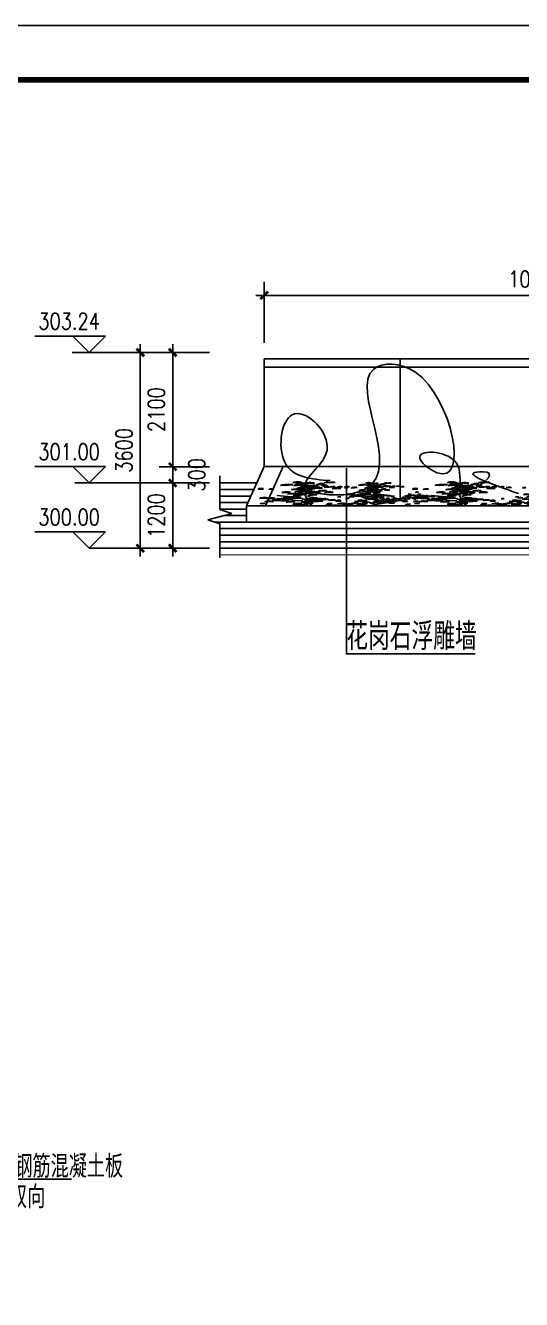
# Model space of a CAD drawing. Extents: x 0 to 11014425, y 0 to 2581013.
# Drawn here: x 10694861 to 10703978, y 2512778 to 2536204 of the extents above; entities that cross this region are included whole.
import ezdxf
from ezdxf.enums import TextEntityAlignment as Align

# ---------------------------------------------------------------- set-up
doc = ezdxf.new("R2010")
doc.units = 0
doc.header["$LTSCALE"] = 4000
doc.header["$MEASUREMENT"] = 0
doc.header["$PDMODE"] = 34
doc.linetypes.add('CONTINOUS', pattern=[0])
doc.linetypes.add('DASH', pattern=[0.35, 0.25, -0.1])
doc.layers.get('0').update_dxf_attribs({"color": 253, "linetype": 'DASH'})
doc.layers.get('DEFPOINTS').update_dxf_attribs({"linetype": 'CONTINUOUS'})
for name, color, linetype in [('1', 2, 'CONTINUOUS'), ('OTHER', 7, 'CONTINUOUS'), ('PUB_DIM', 3, 'CONTINUOUS'), ('PUB_TEXT', 7, 'CONTINUOUS'), ('PUB_TITLE', 4, 'CONTINUOUS'), ('TREE', 64, 'CONTINUOUS')]:
    doc.layers.add(name, color=color, linetype=linetype)
doc.styles.add('_HZTXT', font='txt.shx', dxfattribs={"width": 0.8, "bigfont": 'HZTXT.shx'})
doc.styles.add('DIM_FONT', font='SIMPLEX.shx', dxfattribs={"width": 0.8})
doc.styles.add('FS64F', font='romant.shx', dxfattribs={"width": 0.95, "height": 8, "bigfont": 'hztxt.shx'})
doc.dimstyles.new('DIMN', dxfattribs={"dimtxt": 300, "dimasz": 1, "dimexe": 250, "dimexo": 300, "dimgap": 150, "dimtad": 1, "dimdec": 0, "dimzin": 0, "dimtxsty": 'DIM_FONT', "dimblk": '_DIMX', "dimcen": 0.09, "dimclrt": 7, "dimazin": 3, "dimtfac": 1, "dimtdec": 0, "dimtix": 1, "dimtmove": 0, "dimatfit": 3, "dimtolj": 1, "dimtzin": 0})

# ---------------------------------------------------------------- blocks, each defined once
blk = doc.blocks.new('M_G79')
at = {"color": 3, "linetype": 'CONTINUOUS'}
for p, q in [((-1186, 4132), (-869, 4207)), ((-1072, 3965), (-755, 4040)), ((-716, 3992), (-399, 4067)), ((-222, 3919), (-31, 3964)), ((-43, 4142), (148, 4187)), ((156, 4142), (346, 4187)), ((178, 4140), (368, 4185)), ((-1641, 3610), (-1324, 3685)), ((-1503, 3661), (-1186, 3736)), ((-1157, 3600), (-840, 3675)), ((-1041, 3058), (-724, 3133)), ((-946, 3709), (-629, 3784)), ((-922, 3332), (-605, 3407)), ((-922, 3332), (-605, 3407)), ((-835, 3322), (-518, 3397)), ((-712, 3440), (-395, 3515)), ((-634, 3145), (-317, 3220)), ((-574, 3491), (-257, 3566)), ((-421, 3077), (-104, 3152)), ((-326, 3777), (-136, 3822)), ((-125, 3600), (65, 3645)), ((-93, 3486), (97, 3531)), ((-28, 3281), (162, 3326)), ((178, 3346), (368, 3391)), ((441, 3339), (632, 3384)), ((705, 3331), (895, 3376)), ((979, 3213), (1169, 3258)), ((-2470, 2935), (-2280, 2980)), ((-2463, 3000), (-2272, 3045)), ((-2075, 2913), (-1885, 2958)), ((-1590, 2282), (-1273, 2357)), ((-1245, 2843), (-1055, 2888)), ((-1129, 2896), (-939, 2941)), ((-1116, 2383), (-799, 2458)), ((-1042, 2886), (-852, 2931)), ((-1007, 2768), (-690, 2843)), ((-845, 2640), (-528, 2715)), ((-800, 2683), (-610, 2728)), ((-778, 2681), (-588, 2726)), ((-777, 2456), (-460, 2531)), ((-742, 2809), (-552, 2854)), ((-711, 2894), (-520, 2939)), ((-702, 2932), (-385, 3007)), ((-697, 2381), (-380, 2456)), ((-486, 2291), (-169, 2366)), ((-259, 2552), (58, 2627)), ((-24, 2284), (293, 2359)), ((257, 3024), (574, 3099)), ((-1379, 1994), (-1062, 2069)), ((-1195, 1665), (-878, 1740)), ((-1050, 1979), (-733, 2054)), ((-997, 1863), (-680, 1938)), ((-748, 2122), (-431, 2197)), ((-629, 1800), (-312, 1875)), ((1860, 1814), (2050, 1859)), ((-2413, 1227), (-2096, 1302)), ((-2156, 1154), (-1839, 1229)), ((-1953, 801), (-1636, 876)), ((-1822, 985), (-1505, 1060)), ((-1682, 1057), (-1365, 1132)), ((-1537, 1372), (-1220, 1447)), ((-1513, 994), (-1195, 1069)), ((-1227, 1183), (-910, 1258)), ((-760, 1021), (-443, 1096)), ((-661, 922), (-344, 997)), ((-607, 1202), (-290, 1277)), ((-573, 714), (-256, 789)), ((-385, 1023), (-68, 1098)), ((-218, 939), (99, 1014)), ((-86, 973), (104, 1018)), ((-43, 968), (148, 1013)), ((124, 883), (315, 928)), ((187, 854), (378, 899)), ((379, 789), (569, 834)), ((1199, 830), (1389, 875)), ((1347, 769), (1537, 814)), ((1402, 1270), (1592, 1315)), ((1574, 1031), (1764, 1076)), ((1661, 1021), (1851, 1066)), ((1785, 941), (1975, 986)), ((1990, 1205), (2181, 1250)), ((1993, 1227), (2183, 1272)), ((2070, 931), (2260, 976)), ((2179, 919), (2369, 964)), ((2218, 871), (2408, 916)), ((2276, 798), (2466, 843)), ((2443, 912), (2633, 957)), ((2649, 779), (2839, 824)), ((2801, 762), (2991, 807)), ((-3794, 150), (-3603, 195)), ((-2906, 603), (-2715, 648)), ((-2397, 215), (-2207, 260)), ((-2219, 588), (-1902, 663)), ((-1433, 523), (-1116, 598)), ((-1191, 121), (-874, 196)), ((-1188, 143), (-871, 218)), ((-941, -17), (-624, 58)), ((-886, 484), (-569, 559)), ((-760, 426), (-443, 501)), ((-755, 271), (-438, 346)), ((-750, 513), (-433, 588)), ((-407, 629), (-89, 704)), ((23, -31), (213, 14)), ((71, 206), (261, 251)), ((391, 699), (581, 744)), ((442, 164), (632, 209)), ((517, 244), (707, 289)), ((633, 99), (823, 144)), ((788, 104), (978, 149)), ((826, 56), (1017, 101)), ((935, 242), (1125, 287)), ((1037, 363), (1227, 408)), ((1163, 106), (1353, 151)), ((1349, 196), (1539, 241)), ((1366, 348), (1556, 393)), ((1376, 435), (1566, 480)), ((1649, 317), (1839, 362)), ((1734, 484), (1924, 529)), ((1819, 651), (2009, 696)), ((1898, 377), (2089, 422)), ((1959, 723), (2149, 768)), ((2114, 530), (2304, 575)), ((2252, 581), (2442, 626)), ((2334, 329), (2524, 374)), ((2353, 702), (2544, 747)), ((2353, 305), (2544, 350)), ((2433, 627), (2623, 672)), ((2852, 624), (3042, 669)), ((2944, 63), (3134, 108)), ((3246, 602), (3437, 647)), ((233, -121), (424, -76))]:
    blk.add_line(p, q, dxfattribs=at)
for points in [[(-474, 19), (-535, 70), (-743, 1769), (-503, 2932), (-208, 3406)], [(-615, 740), (-958, 1418), (-1781, 1752)], [(-656, 1561), (-179, 2279)], [(-1607, 740), (-823, 852)], [(1614, 559), (1079, 706)], [(1612, 537), (1876, -65)], [(1854, 135), (2456, 597)]]:
    blk.add_lwpolyline(points, dxfattribs=at)
at = {"color": 3, "linetype": 'CONTINUOUS', "const_width": 22.5}
blk.add_lwpolyline([(1251, 70), (1527, -27)], dxfattribs=at)
at = {"color": 3, "linetype": 'CONTINUOUS'}
for centre, radius in [((-1018, 4158), 157), ((-904, 3991), 157), ((-548, 4017), 157), ((-121, 3935), 94.1), ((58, 4157), 94.1), ((257, 4157), 94.1), ((279, 4155), 94.1), ((-1473, 3635), 157), ((-1335, 3686), 157), ((-989, 3625), 157), ((-872, 3083), 157), ((-778, 3734), 157), ((-754, 3357), 157), ((-754, 3357), 157), ((-667, 3347), 157), ((-543, 3466), 157), ((-466, 3171), 157), ((-405, 3517), 157), ((-253, 3103), 157), ((-225, 3792), 94.1), ((-24, 3615), 94.1), ((7, 3502), 94.1), ((73, 3296), 94.1), ((279, 3361), 94.1), ((425, 3050), 157), ((542, 3354), 94.1), ((806, 3347), 94.1), ((1080, 3228), 94.1), ((-2369, 2950), 94.1), ((-2362, 3015), 94.1), ((-1975, 2928), 94.1), ((-1422, 2307), 157), ((-1144, 2858), 94.1), ((-1028, 2911), 94.1), ((-947, 2408), 157), ((-941, 2902), 94.1), ((-839, 2793), 157), ((-676, 2665), 157), ((-699, 2698), 94.1), ((-677, 2696), 94.1), ((-609, 2481), 157), ((-641, 2824), 94.1), ((-610, 2909), 94.1), ((-534, 2958), 157), ((-529, 2406), 157), ((-318, 2317), 157), ((-91, 2578), 157), ((144, 2309), 157), ((-1211, 2019), 157), ((-1027, 1690), 157), ((-882, 2004), 157), ((-829, 1888), 157), ((-580, 2147), 157), ((-461, 1825), 157), ((1961, 1830), 94.1), ((-2245, 1252), 157), ((-1988, 1179), 157), ((-1785, 826), 157), ((-1654, 1010), 157), ((-1514, 1083), 157), ((-1369, 1397), 157), ((-1344, 1020), 157), ((-1059, 1208), 157), ((-592, 1046), 157), ((-492, 947), 157), ((-439, 1228), 157), ((-405, 739), 157), ((-238, 654), 157), ((-217, 1049), 157), ((-50, 964), 157), ((15, 988), 94.1), ((58, 983), 94.1), ((225, 898), 94.1), ((288, 869), 94.1), ((479, 804), 94.1), ((492, 714), 94.1), ((1300, 845), 94.1), ((1448, 785), 94.1), ((1503, 1285), 94.1), ((1675, 1046), 94.1), ((1762, 1036), 94.1), ((1886, 956), 94.1), ((2060, 739), 94.1), ((2091, 1220), 94.1), ((2094, 1242), 94.1), ((2171, 947), 94.1), ((2280, 935), 94.1), ((2319, 886), 94.1), ((2377, 814), 94.1), ((2454, 717), 94.1), ((2544, 927), 94.1), ((2750, 794), 94.1), ((2902, 777), 94.1), ((-3693, 165), 94.1), ((-2805, 618), 94.1), ((-2296, 231), 94.1), ((-2051, 613), 157), ((-1264, 548), 157), ((-1022, 146), 157), ((-1020, 168), 157), ((-773, 8), 157), ((-717, 509), 157), ((-592, 451), 157), ((-587, 296), 157), ((-582, 538), 157), ((124, -16), 94.1), ((172, 221), 94.1), ((542, 180), 94.1), ((617, 260), 94.1), ((734, 114), 94.1), ((889, 119), 94.1), ((927, 71), 94.1), ((1036, 257), 94.1), ((1138, 378), 94.1), ((1264, 122), 94.1), ((1450, 211), 94.1), ((1467, 364), 94.1), ((1477, 451), 94.1), ((1750, 332), 94.1), ((1835, 499), 94.1), ((1919, 666), 94.1), ((1999, 393), 94.1), ((2215, 545), 94.1), ((2353, 596), 94.1), ((2435, 344), 94.1), ((2454, 320), 94.1), ((2534, 642), 94.1), ((2953, 639), 94.1), ((3045, 78), 94.1), ((3347, 618), 94.1), ((334, -106), 94.1)]:
    blk.add_arc(centre, radius, 18.44222, 198.41455, dxfattribs=at)
at = {"width": 0.8, "flags": 9}
for tag in ['XSIZE', 'YSIZE']:
    blk.add_attdef(tag, (0, 0), '', height=0.5, dxfattribs=at)
blk = doc.blocks.new('_DIMX')
blk.add_line((-150, 0), (150, 0))
at = {"const_width": 50}
blk.add_lwpolyline([(-70, -70), (70, 70)], dxfattribs=at)
blk = doc.blocks.new('*D270')
at = {"color": 0, "linetype": 'BYBLOCK'}
for p, q in [((10821317, 2528969), (10820065, 2528969)), ((10820315, 2528968), (10820315, 2525370)), ((10821317, 2525369), (10820065, 2525369))]:
    blk.add_line(p, q, dxfattribs=at)
at = {"layer": 'DEFPOINTS', "color": 0, "linetype": 'BYBLOCK'}
for p in [(10821617, 2528969), (10820315, 2525369), (10821617, 2525369)]:
    blk.add_point(p, dxfattribs=at)
at = {"color": 0, "linetype": 'BYBLOCK'}
for p, rotation in [((10820315, 2528969), 90), ((10820315, 2525369), 270)]:
    blk.add_blockref('_DIMX', p, dxfattribs=dict(at, rotation=rotation))
at = {"color": 7, "linetype": 'BYBLOCK', "insert": (10820015, 2527169), "char_height": 300, "attachment_point": 5, "rotation": 90, "style": 'DIM_FONT'}
blk.add_mtext('\\A1;3600', dxfattribs=at)
blk = doc.blocks.new('*D272')
at = {"color": 0, "linetype": 'BYBLOCK'}
for p, q in [((10822591, 2529149), (10822591, 2530269)), ((10832591, 2529149), (10832591, 2530269)), ((10832590, 2530019), (10822592, 2530019))]:
    blk.add_line(p, q, dxfattribs=at)
at = {"layer": 'DEFPOINTS', "color": 0, "linetype": 'BYBLOCK'}
for p in [(10822591, 2530019), (10822591, 2528849), (10832591, 2528849)]:
    blk.add_point(p, dxfattribs=at)
at = {"color": 0, "linetype": 'BYBLOCK', "rotation": 180}
blk.add_blockref('_DIMX', (10822591, 2530019), dxfattribs=at)
at = {"color": 0, "linetype": 'BYBLOCK'}
blk.add_blockref('_DIMX', (10832591, 2530019), dxfattribs=at)
at = {"color": 7, "linetype": 'BYBLOCK', "insert": (10827591, 2530319), "char_height": 300, "attachment_point": 5, "style": 'DIM_FONT'}
blk.add_mtext('\\A1;10000', dxfattribs=at)
blk = doc.blocks.new('A$C74E62408')
at = {"color": 42}
for p, q in [((1284, 4268), (1601, 4343)), ((2427, 4277), (2618, 4322)), ((2626, 4277), (2816, 4322)), ((2648, 4275), (2838, 4320)), ((829, 3745), (1146, 3820)), ((967, 3796), (1284, 3871)), ((1313, 3736), (1630, 3811)), ((1398, 4101), (1715, 4176)), ((1524, 3844), (1841, 3919)), ((1754, 4128), (2071, 4203)), ((2144, 3912), (2334, 3957)), ((2248, 4055), (2438, 4100)), ((2345, 3736), (2535, 3781)), ((1548, 3467), (1865, 3542)), ((1548, 3467), (1865, 3542)), ((1635, 3457), (1952, 3532)), ((1758, 3576), (2075, 3651)), ((1836, 3281), (2153, 3356)), ((1896, 3627), (2213, 3702)), ((2049, 3213), (2366, 3288)), ((2377, 3622), (2567, 3667)), ((2442, 3416), (2632, 3461)), ((2648, 3482), (2838, 3526)), ((2911, 3474), (3102, 3519)), ((3175, 3467), (3365, 3512)), ((3449, 3348), (3639, 3393)), ((0, 3070), (190, 3115)), ((7, 3136), (197, 3181)), ((394, 3049), (585, 3094)), ((1225, 2978), (1415, 3023)), ((1341, 3032), (1531, 3077)), ((1428, 3022), (1618, 3067)), ((1429, 3194), (1746, 3269)), ((1463, 2903), (1780, 2978)), ((1625, 2775), (1942, 2850)), ((1670, 2819), (1860, 2864)), ((1692, 2816), (1882, 2861)), ((1728, 2944), (1918, 2989)), ((1759, 3029), (1950, 3074)), ((1768, 3068), (2085, 3143)), ((2726, 3160), (3044, 3235)), ((880, 2417), (1197, 2492)), ((1354, 2519), (1671, 2594)), ((1693, 2591), (2010, 2666)), ((1773, 2516), (2090, 2591)), ((1984, 2427), (2301, 2502)), ((2211, 2688), (2528, 2763)), ((2446, 2419), (2763, 2494)), ((1091, 2129), (1408, 2204)), ((1274, 1800), (1591, 1875)), ((1420, 2115), (1737, 2190)), ((1473, 1998), (1790, 2073)), ((1722, 2257), (2039, 2332)), ((1841, 1936), (2158, 2011)), ((4330, 1950), (4520, 1995)), ((57, 1362), (374, 1437)), ((933, 1507), (1250, 1582)), ((1863, 1338), (2180, 1413)), ((3872, 1406), (4062, 1451)), ((4463, 1362), (4653, 1407)), ((314, 1290), (631, 1365)), ((517, 936), (834, 1011)), ((648, 1120), (965, 1195)), ((788, 1193), (1105, 1268)), ((957, 1130), (1274, 1205)), ((1243, 1319), (1560, 1394)), ((1710, 1157), (2027, 1231)), ((1809, 1057), (2126, 1132)), ((2085, 1159), (2402, 1234)), ((2252, 1074), (2569, 1149)), ((2384, 1108), (2574, 1153)), ((2427, 1103), (2618, 1148)), ((2594, 1019), (2785, 1064)), ((2657, 990), (2848, 1035)), ((2849, 924), (3039, 969)), ((3669, 965), (3859, 1010)), ((3817, 905), (4007, 950)), ((4044, 1166), (4234, 1211)), ((4131, 1156), (4321, 1201)), ((4255, 1077), (4445, 1122)), ((4460, 1340), (4651, 1385)), ((4540, 1067), (4730, 1112)), ((4649, 1055), (4839, 1100)), ((4688, 1006), (4878, 1051)), ((4746, 934), (4936, 979)), ((4913, 1048), (5103, 1093)), ((5119, 914), (5309, 959)), ((5271, 898), (5461, 943)), ((251, 723), (568, 798)), ((1037, 658), (1354, 733)), ((1584, 619), (1901, 694)), ((1710, 561), (2027, 636)), ((1715, 406), (2032, 481)), ((1720, 648), (2037, 723)), ((1896, 849), (2213, 924)), ((2063, 765), (2380, 840)), ((2861, 835), (3051, 880)), ((3507, 498), (3697, 543)), ((3836, 484), (4026, 529)), ((3846, 571), (4036, 616)), ((4119, 452), (4309, 497)), ((4204, 619), (4394, 664)), ((4288, 786), (4479, 831)), ((4368, 513), (4559, 558)), ((4429, 859), (4619, 904)), ((4584, 665), (4774, 710)), ((4722, 716), (4912, 761)), ((4804, 464), (4994, 509)), ((4823, 837), (5014, 882)), ((4823, 440), (5014, 485)), ((4903, 762), (5093, 807)), ((5322, 760), (5512, 805)), ((5716, 738), (5907, 783)), ((73, 351), (263, 396)), ((1279, 257), (1596, 331)), ((1282, 278), (1599, 353)), ((1529, 119), (1846, 194)), ((2493, 104), (2683, 149)), ((2541, 341), (2731, 386)), ((2703, 15), (2894, 60)), ((2911, 300), (3102, 345)), ((2986, 380), (3177, 425)), ((3103, 235), (3293, 280)), ((3258, 240), (3448, 284)), ((3296, 191), (3486, 236)), ((3405, 377), (3595, 422)), ((3633, 242), (3823, 287)), ((3819, 331), (4009, 376)), ((5414, 198), (5604, 243))]:
    blk.add_line(p, q, dxfattribs=at)
for points in [[(1996, 155), (1935, 206), (1727, 1904), (1967, 3068), (2262, 3542)], [(1814, 1696), (2291, 2415)], [(1855, 876), (1512, 1553), (689, 1887)], [(863, 876), (1647, 987)], [(4084, 694), (3549, 842)], [(4082, 673), (4346, 70)], [(4324, 271), (4926, 733)]]:
    blk.add_lwpolyline(points, dxfattribs=at)
at = {"color": 42, "const_width": 22.5}
blk.add_lwpolyline([(3721, 206), (3997, 109)], dxfattribs=at)
at = {"color": 42}
for centre, radius in [((1452, 4293), 157), ((1566, 4126), 157), ((1922, 4153), 157), ((2528, 4293), 94.1), ((2727, 4293), 94.1), ((2748, 4290), 94.1), ((997, 3771), 157), ((1135, 3821), 157), ((1481, 3761), 157), ((1692, 3870), 157), ((1927, 3601), 157), ((2065, 3652), 157), ((2245, 3927), 94.1), ((2349, 4070), 94.1), ((2446, 3751), 94.1), ((1598, 3219), 157), ((1716, 3492), 157), ((1716, 3492), 157), ((1803, 3483), 157), ((2004, 3306), 157), ((2217, 3238), 157), ((2477, 3637), 94.1), ((2543, 3431), 94.1), ((2749, 3497), 94.1), ((2895, 3185), 157), ((3012, 3489), 94.1), ((3276, 3482), 94.1), ((3550, 3364), 94.1), ((101, 3086), 94.1), ((108, 3151), 94.1), ((495, 3064), 94.1), ((1325, 2994), 94.1), ((1442, 3047), 94.1), ((1529, 3037), 94.1), ((1631, 2929), 157), ((1794, 2800), 157), ((1771, 2834), 94.1), ((1793, 2831), 94.1), ((1829, 2960), 94.1), ((1860, 3044), 94.1), ((1936, 3093), 157), ((2379, 2713), 157), ((1048, 2442), 157), ((1523, 2544), 157), ((1861, 2617), 157), ((1890, 2283), 157), ((1941, 2542), 157), ((2152, 2452), 157), ((2614, 2445), 157), ((1259, 2154), 157), ((1443, 1825), 157), ((1588, 2140), 157), ((1641, 2024), 157), ((2009, 1961), 157), ((4431, 1965), 94.1), ((225, 1388), 157), ((482, 1315), 157), ((1101, 1533), 157), ((1411, 1344), 157), ((2031, 1363), 157), ((3973, 1421), 94.1), ((4561, 1356), 94.1), ((4564, 1377), 94.1), ((685, 962), 157), ((816, 1146), 157), ((956, 1218), 157), ((1126, 1155), 157), ((1878, 1182), 157), ((1978, 1083), 157), ((2065, 875), 157), ((2232, 790), 157), ((2253, 1184), 157), ((2420, 1100), 157), ((2485, 1123), 94.1), ((2528, 1118), 94.1), ((2695, 1034), 94.1), ((2758, 1005), 94.1), ((2949, 939), 94.1), ((2962, 850), 94.1), ((3770, 981), 94.1), ((3917, 920), 94.1), ((4145, 1181), 94.1), ((4232, 1172), 94.1), ((4356, 1092), 94.1), ((4530, 874), 94.1), ((4641, 1082), 94.1), ((4750, 1070), 94.1), ((4789, 1022), 94.1), ((4847, 949), 94.1), ((4924, 852), 94.1), ((5014, 1063), 94.1), ((5220, 930), 94.1), ((5372, 913), 94.1), ((419, 749), 157), ((1206, 683), 157), ((1752, 645), 157), ((1878, 587), 157), ((1883, 432), 157), ((1888, 674), 157), ((3087, 395), 94.1), ((3506, 393), 94.1), ((3608, 514), 94.1), ((3937, 499), 94.1), ((3947, 586), 94.1), ((4220, 468), 94.1), ((4305, 635), 94.1), ((4389, 801), 94.1), ((4469, 528), 94.1), ((4685, 680), 94.1), ((4823, 731), 94.1), ((4905, 480), 94.1), ((4924, 455), 94.1), ((5004, 777), 94.1), ((5423, 775), 94.1), ((5817, 753), 94.1), ((174, 366), 94.1), ((1448, 282), 157), ((1450, 304), 157), ((1697, 144), 157), ((2594, 119), 94.1), ((2642, 356), 94.1), ((2804, 30), 94.1), ((3012, 315), 94.1), ((3204, 250), 94.1), ((3358, 255), 94.1), ((3397, 206), 94.1), ((3734, 257), 94.1), ((3920, 347), 94.1), ((5515, 214), 94.1)]:
    blk.add_arc(centre, radius, 18.4422, 198.4146, dxfattribs=at)
at = {"color": 42, "width": 0.8, "flags": 9}
for tag in ['YSIZE', 'XSIZE']:
    blk.add_attdef(tag, (2470, 136), '', height=0.5, dxfattribs=at)
blk = doc.blocks.new('*D273')
at = {"color": 0, "linetype": 'BYBLOCK'}
for p, q in [((10821584, 2528969), (10820660, 2528969)), ((10820910, 2528968), (10820910, 2526870)), ((10821584, 2526869), (10820660, 2526869))]:
    blk.add_line(p, q, dxfattribs=at)
at = {"layer": 'DEFPOINTS', "color": 0, "linetype": 'BYBLOCK'}
for p in [(10821884, 2528969), (10820910, 2526869), (10821884, 2526869)]:
    blk.add_point(p, dxfattribs=at)
at = {"color": 0, "linetype": 'BYBLOCK'}
for p, rotation in [((10820910, 2528969), 90), ((10820910, 2526869), 270)]:
    blk.add_blockref('_DIMX', p, dxfattribs=dict(at, rotation=rotation))
at = {"color": 7, "linetype": 'BYBLOCK', "insert": (10820610, 2527919), "char_height": 300, "attachment_point": 5, "rotation": 90, "style": 'DIM_FONT'}
blk.add_mtext('\\A1;2100', dxfattribs=at)
blk = doc.blocks.new('*D274')
at = {"color": 0, "linetype": 'BYBLOCK'}
for p, q in [((10821584, 2526569), (10820660, 2526569)), ((10820910, 2526568), (10820910, 2525370)), ((10821584, 2525369), (10820660, 2525369))]:
    blk.add_line(p, q, dxfattribs=at)
at = {"layer": 'DEFPOINTS', "color": 0, "linetype": 'BYBLOCK'}
for p in [(10821884, 2526569), (10820910, 2525369), (10821884, 2525369)]:
    blk.add_point(p, dxfattribs=at)
at = {"color": 0, "linetype": 'BYBLOCK'}
for p, rotation in [((10820910, 2526569), 90), ((10820910, 2525369), 270)]:
    blk.add_blockref('_DIMX', p, dxfattribs=dict(at, rotation=rotation))
at = {"color": 7, "linetype": 'BYBLOCK', "insert": (10820610, 2525969), "char_height": 300, "attachment_point": 5, "rotation": 90, "style": 'DIM_FONT'}
blk.add_mtext('\\A1;1200', dxfattribs=at)
blk = doc.blocks.new('*D275')
at = {"color": 0, "linetype": 'BYBLOCK'}
for p, q in [((10821584, 2526869), (10820660, 2526869)), ((10820910, 2526870), (10820910, 2526871)), ((10820910, 2526869), (10820910, 2526569)), ((10820910, 2526869), (10820910, 2526569)), ((10821584, 2526569), (10820660, 2526569)), ((10820910, 2526568), (10820910, 2526567))]:
    blk.add_line(p, q, dxfattribs=at)
at = {"layer": 'DEFPOINTS', "color": 0, "linetype": 'BYBLOCK'}
for p in [(10821884, 2526869), (10820910, 2526569), (10821884, 2526569)]:
    blk.add_point(p, dxfattribs=at)
at = {"color": 0, "linetype": 'BYBLOCK'}
for p, rotation in [((10820910, 2526869), 270), ((10820910, 2526569), 90)]:
    blk.add_blockref('_DIMX', p, dxfattribs=dict(at, rotation=rotation))
at = {"color": 7, "linetype": 'BYBLOCK', "insert": (10821352, 2526719), "char_height": 300, "attachment_point": 5, "rotation": 90, "style": 'DIM_FONT'}
blk.add_mtext('\\A1;300', dxfattribs=at)
blk = doc.blocks.new('A$C749A6C3D')
at = {"layer": 'PUB_DIM', "linetype": 'CONTINOUS', "flags": 128}
blk.add_lwpolyline([(4841.9, 3618.1), (6053.6, 3618.1)], dxfattribs=at)
at = {"layer": 'PUB_TEXT', "linetype": 'CONTINOUS', "style": '_HZTXT', "width": 0.8}
for s, height, p in [('厚    钢筋混凝土板', 83.333, (5517.9, 3624)), ('单层双向', 83.33, (5689.8, 3511.8))]:
    blk.add_text(s, height=height, dxfattribs=at).set_placement(p)

msp = doc.modelspace()

# ---------------------------------------------------------------- linework, layer by layer
at = {"layer": '1', "color": 4, "linetype": 'CONTINOUS'}
for p, q in [((10699248.263, 2530072.088), (10719247.87, 2530072.088)), ((10699248.263, 2530072.088), (10699248.263, 2528092.088)), ((10698922.349, 2527372.088), (10699248.263, 2528092.088)), ((10699248.263, 2528092.088), (10699595.85, 2528092.088)), ((10699270.133, 2527372.088), (10699595.85, 2528092.088)), ((10699595.85, 2528092.088), (10719200.938, 2528092.088)), ((10698922.349, 2527072.088), (10698922.349, 2527372.088)), ((10698922.349, 2527372.088), (10719573.783, 2527372.088))]:
    msp.add_line(p, q, dxfattribs=at)
at = {"layer": '1', "color": 2, "linetype": 'CONTINOUS'}
for p, q in [((10699248.263, 2529922.088), (10719247.87, 2529922.088)), ((10698432.065, 2527792.088), (10699112.465, 2527792.088)), ((10698432.065, 2527672.088), (10699058.146, 2527672.088)), ((10698432.065, 2527552.088), (10699003.827, 2527552.088)), ((10698432.065, 2527432.088), (10698949.509, 2527432.088)), ((10698432.065, 2527312.088), (10698922.349, 2527312.088)), ((10698337.779, 2527072.088), (10720045.108, 2527072.088)), ((10698505.398, 2527192.088), (10698922.349, 2527192.088)), ((10698432.065, 2526952.088), (10720139.394, 2526952.088)), ((10698432.065, 2526832.088), (10720139.394, 2526832.088)), ((10698432.065, 2526712.088), (10720139.394, 2526712.088)), ((10698432.065, 2526592.088), (10720139.394, 2526592.088))]:
    msp.add_line(p, q, dxfattribs=at)
at = {"layer": '1', "color": 9, "linetype": 'CONTINOUS'}
msp.add_line((10701748.263, 2530072.088), (10701748.263, 2527522.088), dxfattribs=at)
at = {"layer": '1', "color": 7, "linetype": 'CONTINOUS', "flags": 128}
msp.add_lwpolyline([(10700759.654, 2528061.489), (10700759.654, 2524650.329), (10703124.937, 2524650.329)], dxfattribs=at)
at = {"layer": '1', "color": 255, "linetype": 'CONTINOUS', "const_width": 20, "flags": 128}
msp.add_lwpolyline([(10698432.065, 2526472.088), (10720139.394, 2526472.088)], dxfattribs=at)
at = {"layer": '1', "color": 8, "linetype": 'CONTINOUS'}
msp.add_spline([(10700460.763, 2527835.23), (10699626.55, 2528173.15), (10699806.92, 2529063.004), (10700404.397, 2528398.429), (10700009.837, 2527778.911), (10701125.879, 2527688.799), (10701261.157, 2529885.275), (10702027.732, 2529828.955), (10702422.292, 2527981.662), (10702106.644, 2528274.526), (10702794.306, 2528139.358), (10702918.311, 2527655.007), (10703380.51, 2527970.398), (10703155.047, 2527992.926), (10703921.622, 2527598.687)], degree=3, dxfattribs=at)
at = {"layer": 'OTHER', "linetype": 'CONTINOUS'}
for p, q in [((10698432.065, 2527926.076), (10698432.065, 2527302.088)), ((10698432.065, 2527302.088), (10698652.065, 2527232.088)), ((10698652.065, 2527232.088), (10698212.065, 2527112.088)), ((10698212.065, 2527112.088), (10698432.065, 2527042.088)), ((10698432.065, 2527042.088), (10698432.065, 2526417.749))]:
    msp.add_line(p, q, dxfattribs=at)
at = {"layer": 'PUB_DIM', "color": 3, "linetype": 'CONTINOUS'}
for p, q in [((10695733.033, 2530492.088), (10695034.072, 2530492.088)), ((10696033.033, 2530192.088), (10695733.033, 2530492.088)), ((10695733.033, 2530492.088), (10696333.033, 2530492.088)), ((10696333.033, 2530492.088), (10696033.033, 2530192.088)), ((10696722.01, 2530192.088), (10695720.227, 2530192.088)), ((10695733.033, 2528092.088), (10695034.072, 2528092.088)), ((10696033.033, 2527792.088), (10695733.033, 2528092.088)), ((10695733.033, 2528092.088), (10696333.033, 2528092.088)), ((10696333.033, 2528092.088), (10696033.033, 2527792.088)), ((10697316.779, 2527792.088), (10695771.347, 2527792.088)), ((10695733.033, 2526892.088), (10695034.072, 2526892.088)), ((10696033.033, 2526592.088), (10695733.033, 2526892.088)), ((10695733.033, 2526892.088), (10696333.033, 2526892.088)), ((10696333.033, 2526892.088), (10696033.033, 2526592.088)), ((10696722.01, 2526592.088), (10696033.033, 2526592.088))]:
    msp.add_line(p, q, dxfattribs=at)
at = {"layer": 'PUB_TITLE', "linetype": 'CONTINOUS', "flags": 128}
msp.add_lwpolyline([(10662340.155, 2494204.464), (10662340.155, 2536204.464), (10721740.155, 2536204.464), (10721740.155, 2494204.464)], close=True, dxfattribs=at)
at = {"layer": 'PUB_TITLE', "linetype": 'CONTINOUS', "const_width": 100, "flags": 128}
msp.add_lwpolyline([(10664840.155, 2495204.464), (10720740.155, 2495204.464), (10720740.155, 2535204.464), (10664840.155, 2535204.464)], close=True, dxfattribs=at)

# ---------------------------------------------------------------- block references
at = {"layer": '1', "color": 42, "linetype": 'CONTINOUS', "xscale": 0.5, "yscale": 0.099, "zscale": 0.1}
for p in [(10699135.272, 2527372.619), (10701974.273, 2527372.619)]:
    msp.add_blockref('A$C74E62408', p, dxfattribs=at)
at = {"layer": 'PUB_DIM', "linetype": 'CONTINOUS', "xscale": 5, "yscale": 5, "zscale": 5}
msp.add_blockref('A$C749A6C3D', (10665441.802, 2496897.464), dxfattribs=at)
at = {"layer": 'TREE', "color": 3, "linetype": 'CONTINOUS', "xscale": 0.3, "yscale": 0.072, "zscale": 0.072}
for p in [(10701471.521, 2527488.18), (10704740.913, 2527488.18)]:
    msp.add_blockref('M_G79', p, dxfattribs=at)

# ---------------------------------------------------------------- texts
at = {"layer": 'PUB_DIM', "color": 3, "linetype": 'CONTINOUS', "style": 'DIM_FONT', "width": 0.8}
for s, p in [('303.24', (10695663.096, 2530765.527)), ('301.00', (10695663.096, 2528365.527)), ('300.00', (10695663.096, 2527165.527))]:
    msp.add_text(s, height=300, dxfattribs=at).set_placement(p, align=Align.MIDDLE)
at = {"layer": 'PUB_TEXT', "linetype": 'CONTINUOUS', "style": 'FS64F', "width": 0.8}
msp.add_text('花岗石浮雕墙', height=500, dxfattribs=at).set_placement((10700755.612, 2524720.938))

# ---------------------------------------------------------------- dimensions: what is measured, and where the dimension line sits
at = {"layer": 'PUB_DIM', "color": 3, "linetype": 'CONTINOUS'}
for p1, p2, distance, picture, middle in [((10709248.263, 2530072.088), (10699248.258, 2530072.088), -1169.897, '*D272', (10704248.26, 2531541.985)), ((10698273.75, 2530192.088), (10698273.75, 2526592.088), -1301.741, '*D270', (10696672.01, 2528392.088)), ((10698540.928, 2530192.088), (10698540.928, 2528092.088), -974.149, '*D273', (10697266.779, 2529142.088)), ((10698540.928, 2527792.088), (10698540.928, 2526592.088), -974.149, '*D274', (10697266.779, 2527192.088))]:
    dim = msp.add_aligned_dim(p1=p1, p2=p2, distance=distance, dimstyle='DIMN', dxfattribs=at)
    dim.commit()
    dim.dimension.update_dxf_attribs({"geometry": picture, "text_midpoint": middle, "insert": (-123343.197, 1222.843)})
dim = msp.add_linear_dim(base=(10697566.779, 2527792.088), p1=(10698540.928, 2528092.088), p2=(10698540.928, 2527792.088), angle=270, dimstyle='DIMN', dxfattribs=at)
dim.commit()
dim.dimension.update_dxf_attribs({"geometry": '*D275', "text_midpoint": (10698009.087, 2527942.088), "dimtype": 161, "insert": (-123343.197, 1222.843)})

doc.saveas('drawing.dxf')
